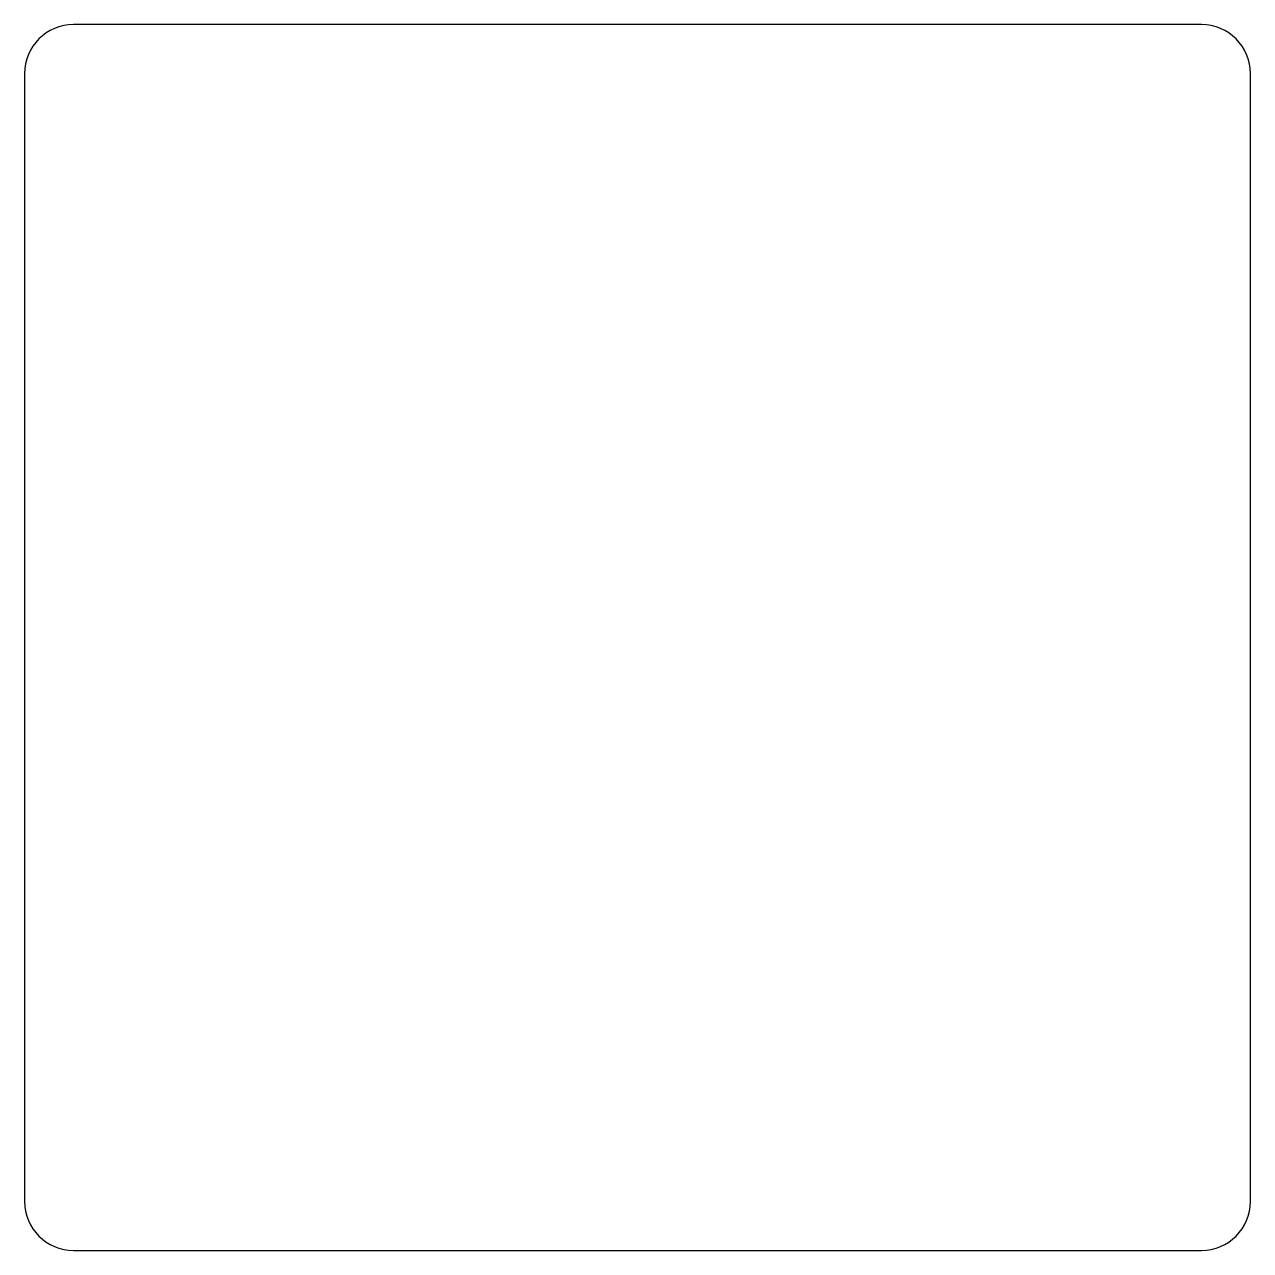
# Model space of a CAD drawing. Header units: millimetres. Extents: x 0 to 100, y 0 to 100.
import ezdxf

# ---------------------------------------------------------------- set-up
doc = ezdxf.new("R2010")
doc.units = ezdxf.units.MM

msp = doc.modelspace()

# ---------------------------------------------------------------- linework, layer by layer
msp.add_lwpolyline([(4, 0), (96, 0, 0.41421), (100, 4), (100, 96, 0.41421), (96, 100), (4, 100, 0.41421), (0, 96), (0, 4, 0.41421)], format="xyb", close=True)

doc.saveas('drawing.dxf')
